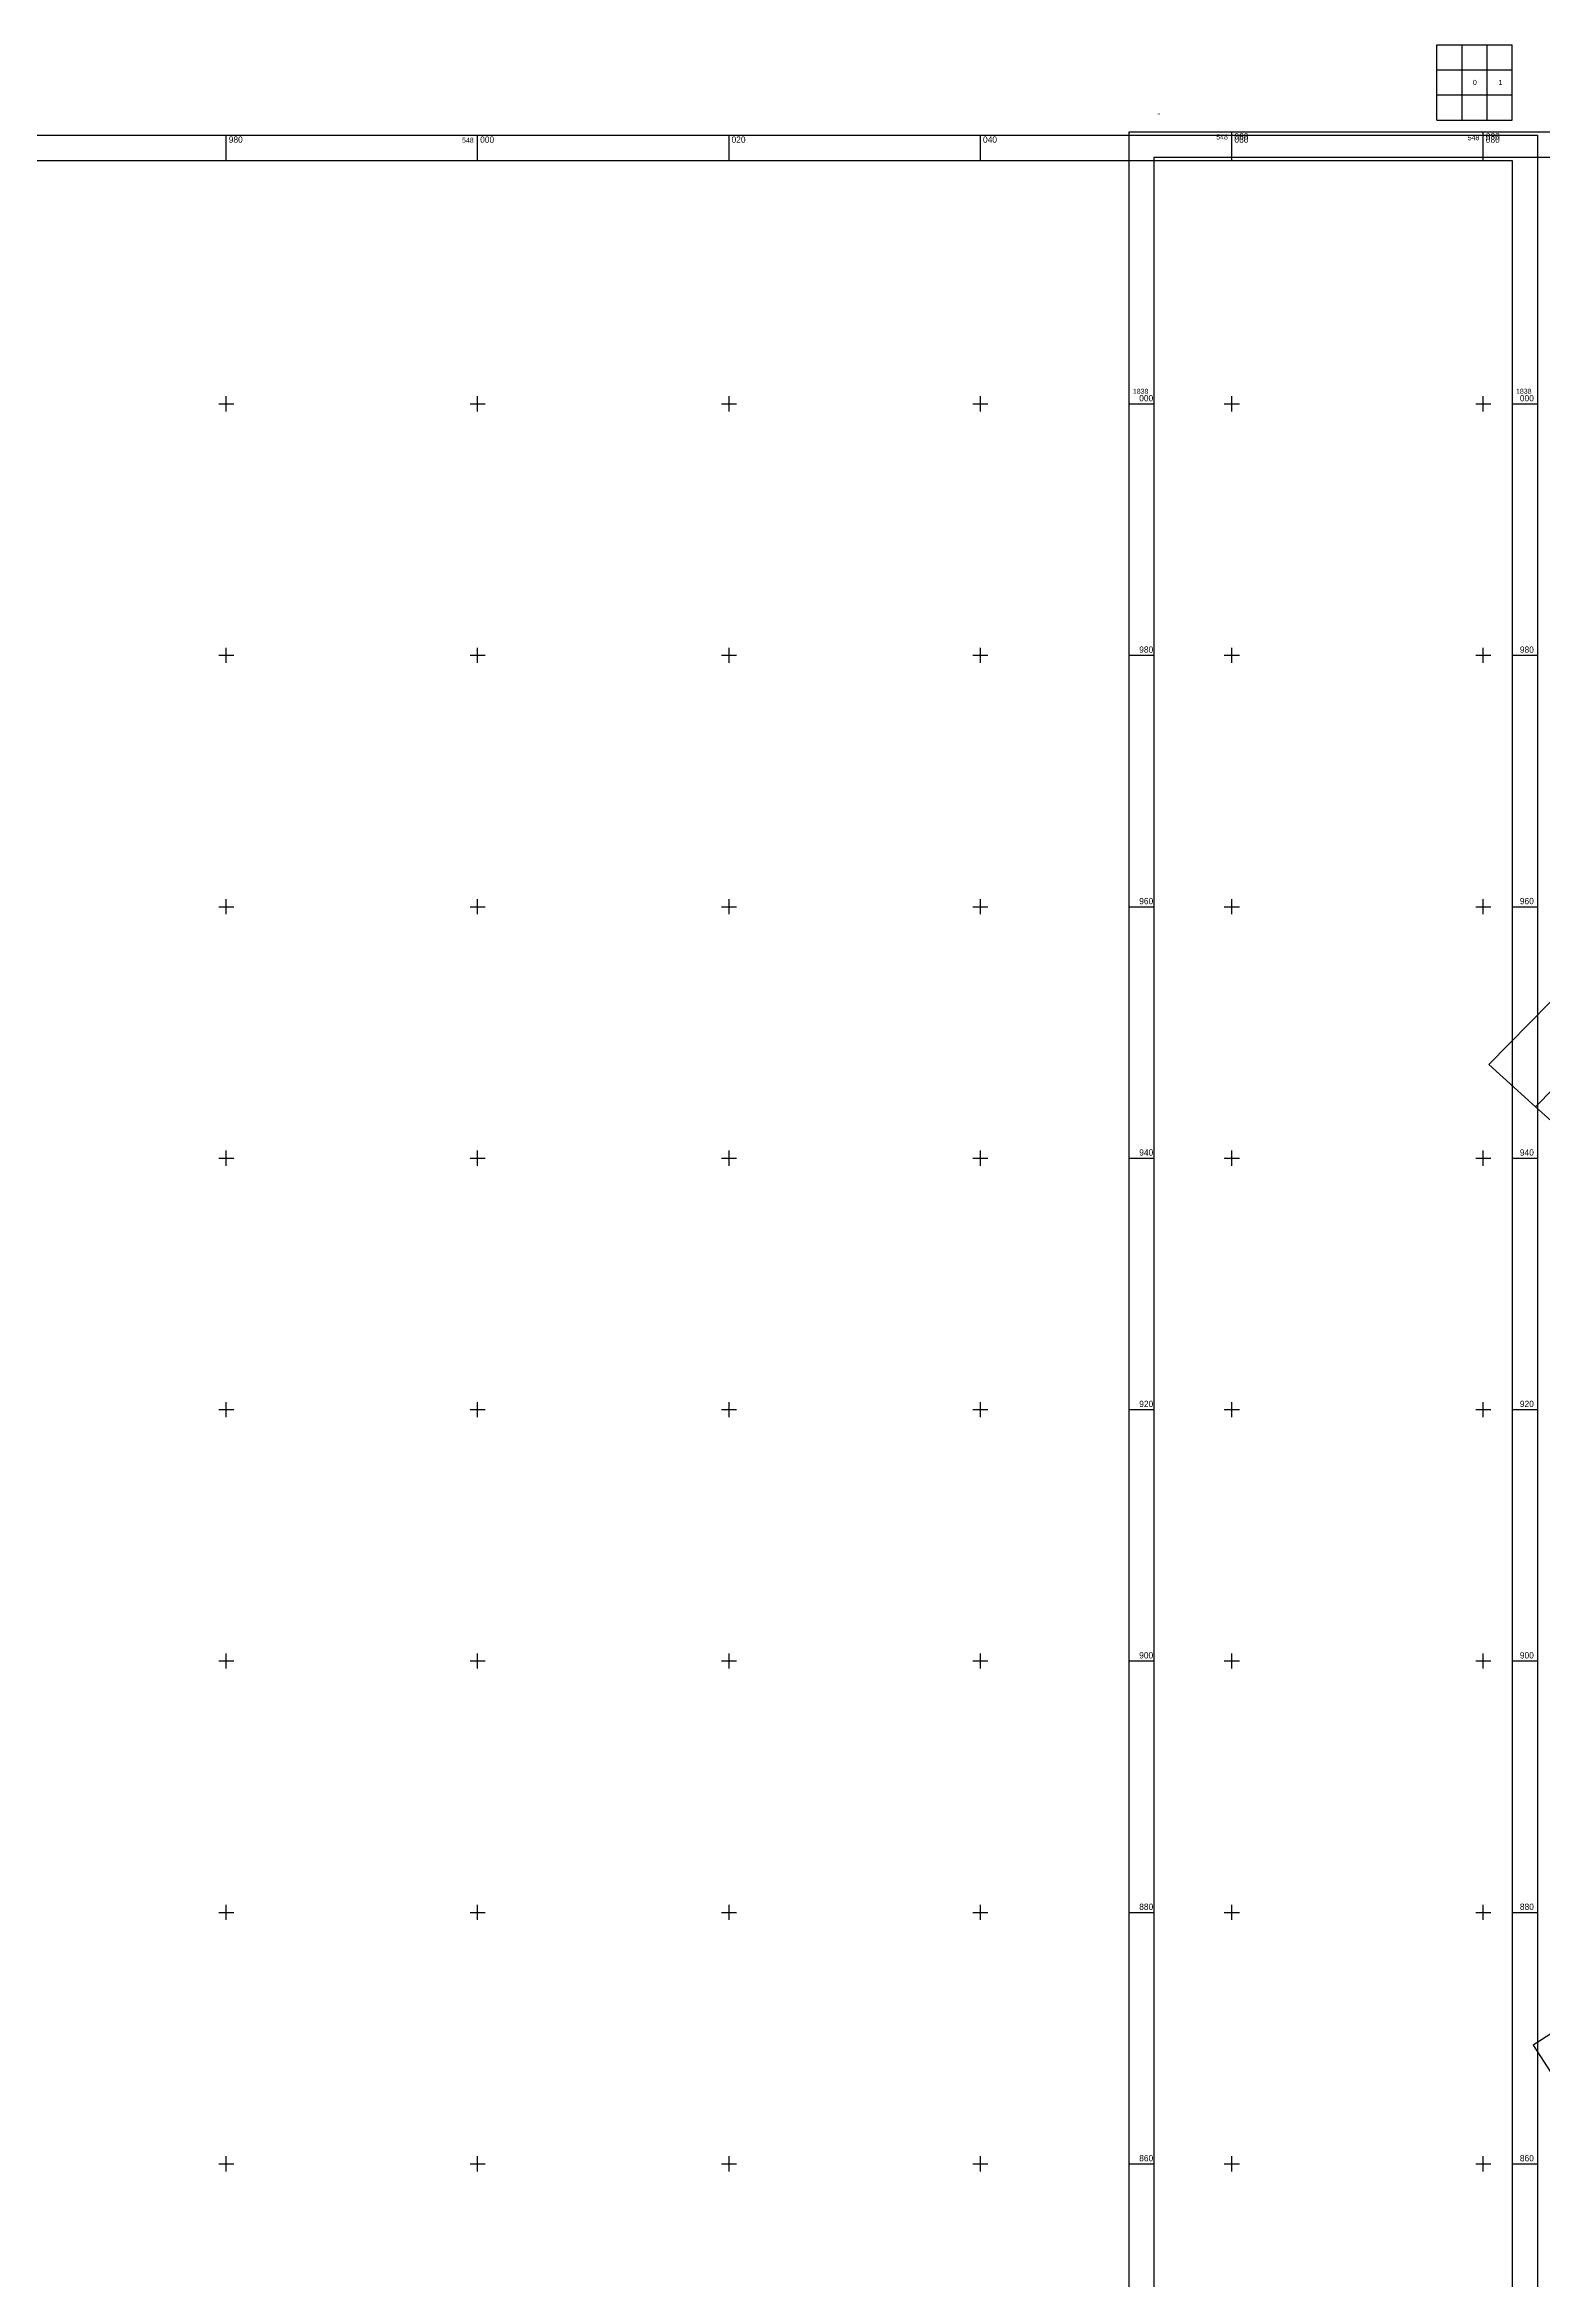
# Model space of a CAD drawing. Extents: x 547747 to 549324, y 1837450 to 1838029.
# Drawn here: x 547965.6 to 548084.7, y 1837850.8 to 1838028.6 of the extents above; entities that cross this region are included whole.
import ezdxf

# ---------------------------------------------------------------- set-up
doc = ezdxf.new("R2010")
doc.units = 0
for name, color, linetype in [('Level 10', 7, 'Continuous'), ('Level 58', 7, 'Continuous'), ('Level 63', 7, 'Continuous')]:
    doc.layers.add(name, color=color, linetype=linetype)

msp = doc.modelspace()

# ---------------------------------------------------------------- linework, layer by layer
at = {"layer": 'Level 10'}
for p, q in [((548124.68, 1837992.48), (548080.43, 1837947.44)), ((548084.16, 1837944.09), (548099.79, 1837960)), ((548080.43, 1837947.44), (548084.16, 1837944.09)), ((548084.16, 1837944.09), (548130.35, 1837902.58)), ((548091.48, 1837874.27), (548083.96, 1837869.45)), ((548083.96, 1837869.45), (548105.96, 1837835.29))]:
    msp.add_line(p, q, dxfattribs=at)
at = {"layer": 'Level 58'}
for p, q in [((548076.31, 1838028.57), (548082.31, 1838028.57)), ((548076.31, 1838022.57), (548076.31, 1838028.57)), ((548076.31, 1838028.57), (548082.31, 1838028.57)), ((548076.31, 1838022.57), (548076.31, 1838028.57)), ((548076.31, 1838028.57), (548082.31, 1838028.57)), ((548076.31, 1838022.57), (548076.31, 1838028.57)), ((548076.31, 1838028.57), (548082.31, 1838028.57)), ((548076.31, 1838022.57), (548076.31, 1838028.57)), ((548076.31, 1838028.57), (548082.31, 1838028.57)), ((548076.31, 1838022.57), (548076.31, 1838028.57)), ((548078.31, 1838022.57), (548078.31, 1838028.57)), ((548078.31, 1838022.57), (548078.31, 1838028.57)), ((548078.31, 1838022.57), (548078.31, 1838028.57)), ((548078.31, 1838022.57), (548078.31, 1838028.57)), ((548078.31, 1838022.57), (548078.31, 1838028.57)), ((548080.31, 1838022.57), (548080.31, 1838028.57)), ((548080.31, 1838022.57), (548080.31, 1838028.57)), ((548080.31, 1838022.57), (548080.31, 1838028.57)), ((548080.31, 1838022.57), (548080.31, 1838028.57)), ((548080.31, 1838022.57), (548080.31, 1838028.57)), ((548082.31, 1838022.57), (548082.31, 1838028.57)), ((548082.31, 1838022.57), (548082.31, 1838028.57)), ((548082.31, 1838022.57), (548082.31, 1838028.57)), ((548082.31, 1838022.57), (548082.31, 1838028.57)), ((548082.31, 1838022.57), (548082.31, 1838028.57)), ((548076.31, 1838026.57), (548082.31, 1838026.57)), ((548076.31, 1838026.57), (548082.31, 1838026.57)), ((548076.31, 1838026.57), (548082.31, 1838026.57)), ((548076.31, 1838026.57), (548082.31, 1838026.57)), ((548076.31, 1838026.57), (548082.31, 1838026.57)), ((548076.31, 1838024.57), (548082.31, 1838024.57)), ((548076.31, 1838024.57), (548082.31, 1838024.57)), ((548076.31, 1838024.57), (548082.31, 1838024.57)), ((548076.31, 1838024.57), (548082.31, 1838024.57)), ((548076.31, 1838024.57), (548082.31, 1838024.57)), ((548076.31, 1838022.57), (548082.31, 1838022.57)), ((548076.31, 1838022.57), (548082.31, 1838022.57)), ((548076.31, 1838022.57), (548082.31, 1838022.57)), ((548076.31, 1838022.57), (548082.31, 1838022.57)), ((548076.31, 1838022.57), (548082.31, 1838022.57)), ((547980, 1838019.37), (547980, 1838021.37)), ((547980, 1838019.37), (547980, 1838021.37)), ((547980, 1838019.37), (547980, 1838021.37)), ((547980, 1838019.37), (547980, 1838021.37)), ((547980, 1838019.37), (547980, 1838021.37)), ((548000, 1838019.37), (548000, 1838021.37)), ((548000, 1838019.37), (548000, 1838021.37)), ((548000, 1838019.37), (548000, 1838021.37)), ((548000, 1838019.37), (548000, 1838021.37)), ((548000, 1838019.37), (548000, 1838021.37)), ((548020, 1838019.37), (548020, 1838021.37)), ((548020, 1838019.37), (548020, 1838021.37)), ((548020, 1838019.37), (548020, 1838021.37)), ((548020, 1838019.37), (548020, 1838021.37)), ((548020, 1838019.37), (548020, 1838021.37)), ((548040, 1838019.37), (548040, 1838021.37)), ((548040, 1838019.37), (548040, 1838021.37)), ((548040, 1838019.37), (548040, 1838021.37)), ((548040, 1838019.37), (548040, 1838021.37)), ((548040, 1838019.37), (548040, 1838021.37)), ((548060, 1838019.37), (548060, 1838021.37)), ((548060, 1838019.37), (548060, 1838021.37)), ((548060, 1838019.37), (548060, 1838021.37)), ((548060, 1838019.37), (548060, 1838021.37)), ((548060, 1838019.37), (548060, 1838021.37)), ((548080, 1838019.37), (548080, 1838021.37)), ((548080, 1838019.37), (548080, 1838021.37)), ((548080, 1838019.37), (548080, 1838021.37)), ((548080, 1838019.37), (548080, 1838021.37)), ((548080, 1838019.37), (548080, 1838021.37)), ((547979.4, 1838000), (547980.6, 1838000)), ((547979.4, 1838000), (547980.6, 1838000)), ((547979.4, 1838000), (547980.6, 1838000)), ((547979.4, 1838000), (547980.6, 1838000)), ((547979.4, 1838000), (547980.6, 1838000)), ((547980, 1837999.4), (547980, 1838000.6)), ((547980, 1837999.4), (547980, 1838000.6)), ((547980, 1837999.4), (547980, 1838000.6)), ((547980, 1837999.4), (547980, 1838000.6)), ((547980, 1837999.4), (547980, 1838000.6)), ((547999.4, 1838000), (548000.6, 1838000)), ((547999.4, 1838000), (548000.6, 1838000)), ((547999.4, 1838000), (548000.6, 1838000)), ((547999.4, 1838000), (548000.6, 1838000)), ((547999.4, 1838000), (548000.6, 1838000)), ((548000, 1837999.4), (548000, 1838000.6)), ((548000, 1837999.4), (548000, 1838000.6)), ((548000, 1837999.4), (548000, 1838000.6)), ((548000, 1837999.4), (548000, 1838000.6)), ((548000, 1837999.4), (548000, 1838000.6)), ((548019.4, 1838000), (548020.6, 1838000)), ((548019.4, 1838000), (548020.6, 1838000)), ((548019.4, 1838000), (548020.6, 1838000)), ((548019.4, 1838000), (548020.6, 1838000)), ((548019.4, 1838000), (548020.6, 1838000)), ((548020, 1837999.4), (548020, 1838000.6)), ((548020, 1837999.4), (548020, 1838000.6)), ((548020, 1837999.4), (548020, 1838000.6)), ((548020, 1837999.4), (548020, 1838000.6)), ((548020, 1837999.4), (548020, 1838000.6)), ((548039.4, 1838000), (548040.6, 1838000)), ((548039.4, 1838000), (548040.6, 1838000)), ((548039.4, 1838000), (548040.6, 1838000)), ((548039.4, 1838000), (548040.6, 1838000)), ((548039.4, 1838000), (548040.6, 1838000)), ((548040, 1837999.4), (548040, 1838000.6)), ((548040, 1837999.4), (548040, 1838000.6)), ((548040, 1837999.4), (548040, 1838000.6)), ((548040, 1837999.4), (548040, 1838000.6)), ((548040, 1837999.4), (548040, 1838000.6)), ((548059.4, 1838000), (548060.6, 1838000)), ((548059.4, 1838000), (548060.6, 1838000)), ((548059.4, 1838000), (548060.6, 1838000)), ((548059.4, 1838000), (548060.6, 1838000)), ((548059.4, 1838000), (548060.6, 1838000)), ((548060, 1837999.4), (548060, 1838000.6)), ((548060, 1837999.4), (548060, 1838000.6)), ((548060, 1837999.4), (548060, 1838000.6)), ((548060, 1837999.4), (548060, 1838000.6)), ((548060, 1837999.4), (548060, 1838000.6)), ((548079.4, 1838000), (548080.6, 1838000)), ((548079.4, 1838000), (548080.6, 1838000)), ((548079.4, 1838000), (548080.6, 1838000)), ((548079.4, 1838000), (548080.6, 1838000)), ((548079.4, 1838000), (548080.6, 1838000)), ((548080, 1837999.4), (548080, 1838000.6)), ((548080, 1837999.4), (548080, 1838000.6)), ((548080, 1837999.4), (548080, 1838000.6)), ((548080, 1837999.4), (548080, 1838000.6)), ((548080, 1837999.4), (548080, 1838000.6)), ((548082.31, 1838000), (548084.31, 1838000)), ((548082.31, 1838000), (548084.31, 1838000)), ((548082.31, 1838000), (548084.31, 1838000)), ((548082.31, 1838000), (548084.31, 1838000)), ((548082.31, 1838000), (548084.31, 1838000)), ((547979.4, 1837980), (547980.6, 1837980)), ((547979.4, 1837980), (547980.6, 1837980)), ((547979.4, 1837980), (547980.6, 1837980)), ((547979.4, 1837980), (547980.6, 1837980)), ((547979.4, 1837980), (547980.6, 1837980)), ((547980, 1837979.4), (547980, 1837980.6)), ((547980, 1837979.4), (547980, 1837980.6)), ((547980, 1837979.4), (547980, 1837980.6)), ((547980, 1837979.4), (547980, 1837980.6)), ((547980, 1837979.4), (547980, 1837980.6)), ((547999.4, 1837980), (548000.6, 1837980)), ((547999.4, 1837980), (548000.6, 1837980)), ((547999.4, 1837980), (548000.6, 1837980)), ((547999.4, 1837980), (548000.6, 1837980)), ((547999.4, 1837980), (548000.6, 1837980)), ((548000, 1837979.4), (548000, 1837980.6)), ((548000, 1837979.4), (548000, 1837980.6)), ((548000, 1837979.4), (548000, 1837980.6)), ((548000, 1837979.4), (548000, 1837980.6)), ((548000, 1837979.4), (548000, 1837980.6)), ((548019.4, 1837980), (548020.6, 1837980)), ((548019.4, 1837980), (548020.6, 1837980)), ((548019.4, 1837980), (548020.6, 1837980)), ((548019.4, 1837980), (548020.6, 1837980)), ((548019.4, 1837980), (548020.6, 1837980)), ((548020, 1837979.4), (548020, 1837980.6)), ((548020, 1837979.4), (548020, 1837980.6)), ((548020, 1837979.4), (548020, 1837980.6)), ((548020, 1837979.4), (548020, 1837980.6)), ((548020, 1837979.4), (548020, 1837980.6)), ((548039.4, 1837980), (548040.6, 1837980)), ((548039.4, 1837980), (548040.6, 1837980)), ((548039.4, 1837980), (548040.6, 1837980)), ((548039.4, 1837980), (548040.6, 1837980)), ((548039.4, 1837980), (548040.6, 1837980)), ((548040, 1837979.4), (548040, 1837980.6)), ((548040, 1837979.4), (548040, 1837980.6)), ((548040, 1837979.4), (548040, 1837980.6)), ((548040, 1837979.4), (548040, 1837980.6)), ((548040, 1837979.4), (548040, 1837980.6)), ((548059.4, 1837980), (548060.6, 1837980)), ((548059.4, 1837980), (548060.6, 1837980)), ((548059.4, 1837980), (548060.6, 1837980)), ((548059.4, 1837980), (548060.6, 1837980)), ((548059.4, 1837980), (548060.6, 1837980)), ((548060, 1837979.4), (548060, 1837980.6)), ((548060, 1837979.4), (548060, 1837980.6)), ((548060, 1837979.4), (548060, 1837980.6)), ((548060, 1837979.4), (548060, 1837980.6)), ((548060, 1837979.4), (548060, 1837980.6)), ((548079.4, 1837980), (548080.6, 1837980)), ((548079.4, 1837980), (548080.6, 1837980)), ((548079.4, 1837980), (548080.6, 1837980)), ((548079.4, 1837980), (548080.6, 1837980)), ((548079.4, 1837980), (548080.6, 1837980)), ((548080, 1837979.4), (548080, 1837980.6)), ((548080, 1837979.4), (548080, 1837980.6)), ((548080, 1837979.4), (548080, 1837980.6)), ((548080, 1837979.4), (548080, 1837980.6)), ((548080, 1837979.4), (548080, 1837980.6)), ((548082.31, 1837980), (548084.31, 1837980)), ((548082.31, 1837980), (548084.31, 1837980)), ((548082.31, 1837980), (548084.31, 1837980)), ((548082.31, 1837980), (548084.31, 1837980)), ((548082.31, 1837980), (548084.31, 1837980)), ((547980, 1837959.4), (547980, 1837960.6)), ((547980, 1837959.4), (547980, 1837960.6)), ((547980, 1837959.4), (547980, 1837960.6)), ((547980, 1837959.4), (547980, 1837960.6)), ((547980, 1837959.4), (547980, 1837960.6)), ((548000, 1837959.4), (548000, 1837960.6)), ((548000, 1837959.4), (548000, 1837960.6)), ((548000, 1837959.4), (548000, 1837960.6)), ((548000, 1837959.4), (548000, 1837960.6)), ((548000, 1837959.4), (548000, 1837960.6)), ((548020, 1837959.4), (548020, 1837960.6)), ((548020, 1837959.4), (548020, 1837960.6)), ((548020, 1837959.4), (548020, 1837960.6)), ((548020, 1837959.4), (548020, 1837960.6)), ((548020, 1837959.4), (548020, 1837960.6)), ((548040, 1837959.4), (548040, 1837960.6)), ((548040, 1837959.4), (548040, 1837960.6)), ((548040, 1837959.4), (548040, 1837960.6)), ((548040, 1837959.4), (548040, 1837960.6)), ((548040, 1837959.4), (548040, 1837960.6)), ((548060, 1837959.4), (548060, 1837960.6)), ((548060, 1837959.4), (548060, 1837960.6)), ((548060, 1837959.4), (548060, 1837960.6)), ((548060, 1837959.4), (548060, 1837960.6)), ((548060, 1837959.4), (548060, 1837960.6)), ((548080, 1837959.4), (548080, 1837960.6)), ((548080, 1837959.4), (548080, 1837960.6)), ((548080, 1837959.4), (548080, 1837960.6)), ((548080, 1837959.4), (548080, 1837960.6)), ((548080, 1837959.4), (548080, 1837960.6)), ((547979.4, 1837960), (547980.6, 1837960)), ((547979.4, 1837960), (547980.6, 1837960)), ((547979.4, 1837960), (547980.6, 1837960)), ((547979.4, 1837960), (547980.6, 1837960)), ((547979.4, 1837960), (547980.6, 1837960)), ((547999.4, 1837960), (548000.6, 1837960)), ((547999.4, 1837960), (548000.6, 1837960)), ((547999.4, 1837960), (548000.6, 1837960)), ((547999.4, 1837960), (548000.6, 1837960)), ((547999.4, 1837960), (548000.6, 1837960)), ((548019.4, 1837960), (548020.6, 1837960)), ((548019.4, 1837960), (548020.6, 1837960)), ((548019.4, 1837960), (548020.6, 1837960)), ((548019.4, 1837960), (548020.6, 1837960)), ((548019.4, 1837960), (548020.6, 1837960)), ((548039.4, 1837960), (548040.6, 1837960)), ((548039.4, 1837960), (548040.6, 1837960)), ((548039.4, 1837960), (548040.6, 1837960)), ((548039.4, 1837960), (548040.6, 1837960)), ((548039.4, 1837960), (548040.6, 1837960)), ((548059.4, 1837960), (548060.6, 1837960)), ((548059.4, 1837960), (548060.6, 1837960)), ((548059.4, 1837960), (548060.6, 1837960)), ((548059.4, 1837960), (548060.6, 1837960)), ((548059.4, 1837960), (548060.6, 1837960)), ((548079.4, 1837960), (548080.6, 1837960)), ((548079.4, 1837960), (548080.6, 1837960)), ((548079.4, 1837960), (548080.6, 1837960)), ((548079.4, 1837960), (548080.6, 1837960)), ((548079.4, 1837960), (548080.6, 1837960)), ((548082.31, 1837960), (548084.31, 1837960)), ((548082.31, 1837960), (548084.31, 1837960)), ((548082.31, 1837960), (548084.31, 1837960)), ((548082.31, 1837960), (548084.31, 1837960)), ((548082.31, 1837960), (548084.31, 1837960)), ((547980, 1837939.4), (547980, 1837940.6)), ((547980, 1837939.4), (547980, 1837940.6)), ((547980, 1837939.4), (547980, 1837940.6)), ((547980, 1837939.4), (547980, 1837940.6)), ((547980, 1837939.4), (547980, 1837940.6)), ((548000, 1837939.4), (548000, 1837940.6)), ((548000, 1837939.4), (548000, 1837940.6)), ((548000, 1837939.4), (548000, 1837940.6)), ((548000, 1837939.4), (548000, 1837940.6)), ((548000, 1837939.4), (548000, 1837940.6)), ((548020, 1837939.4), (548020, 1837940.6)), ((548020, 1837939.4), (548020, 1837940.6)), ((548020, 1837939.4), (548020, 1837940.6)), ((548020, 1837939.4), (548020, 1837940.6)), ((548020, 1837939.4), (548020, 1837940.6)), ((548040, 1837939.4), (548040, 1837940.6)), ((548040, 1837939.4), (548040, 1837940.6)), ((548040, 1837939.4), (548040, 1837940.6)), ((548040, 1837939.4), (548040, 1837940.6)), ((548040, 1837939.4), (548040, 1837940.6)), ((548060, 1837939.4), (548060, 1837940.6)), ((548060, 1837939.4), (548060, 1837940.6)), ((548060, 1837939.4), (548060, 1837940.6)), ((548060, 1837939.4), (548060, 1837940.6)), ((548060, 1837939.4), (548060, 1837940.6)), ((548080, 1837939.4), (548080, 1837940.6)), ((548080, 1837939.4), (548080, 1837940.6)), ((548080, 1837939.4), (548080, 1837940.6)), ((548080, 1837939.4), (548080, 1837940.6)), ((548080, 1837939.4), (548080, 1837940.6)), ((547979.4, 1837940), (547980.6, 1837940)), ((547979.4, 1837940), (547980.6, 1837940)), ((547979.4, 1837940), (547980.6, 1837940)), ((547979.4, 1837940), (547980.6, 1837940)), ((547979.4, 1837940), (547980.6, 1837940)), ((547999.4, 1837940), (548000.6, 1837940)), ((547999.4, 1837940), (548000.6, 1837940)), ((547999.4, 1837940), (548000.6, 1837940)), ((547999.4, 1837940), (548000.6, 1837940)), ((547999.4, 1837940), (548000.6, 1837940)), ((548019.4, 1837940), (548020.6, 1837940)), ((548019.4, 1837940), (548020.6, 1837940)), ((548019.4, 1837940), (548020.6, 1837940)), ((548019.4, 1837940), (548020.6, 1837940)), ((548019.4, 1837940), (548020.6, 1837940)), ((548039.4, 1837940), (548040.6, 1837940)), ((548039.4, 1837940), (548040.6, 1837940)), ((548039.4, 1837940), (548040.6, 1837940)), ((548039.4, 1837940), (548040.6, 1837940)), ((548039.4, 1837940), (548040.6, 1837940)), ((548059.4, 1837940), (548060.6, 1837940)), ((548059.4, 1837940), (548060.6, 1837940)), ((548059.4, 1837940), (548060.6, 1837940)), ((548059.4, 1837940), (548060.6, 1837940)), ((548059.4, 1837940), (548060.6, 1837940)), ((548079.4, 1837940), (548080.6, 1837940)), ((548079.4, 1837940), (548080.6, 1837940)), ((548079.4, 1837940), (548080.6, 1837940)), ((548079.4, 1837940), (548080.6, 1837940)), ((548079.4, 1837940), (548080.6, 1837940)), ((548082.31, 1837940), (548084.31, 1837940)), ((548082.31, 1837940), (548084.31, 1837940)), ((548082.31, 1837940), (548084.31, 1837940)), ((548082.31, 1837940), (548084.31, 1837940)), ((548082.31, 1837940), (548084.31, 1837940)), ((547979.4, 1837920), (547980.6, 1837920)), ((547979.4, 1837920), (547980.6, 1837920)), ((547979.4, 1837920), (547980.6, 1837920)), ((547979.4, 1837920), (547980.6, 1837920)), ((547979.4, 1837920), (547980.6, 1837920)), ((547980, 1837919.4), (547980, 1837920.6)), ((547980, 1837919.4), (547980, 1837920.6)), ((547980, 1837919.4), (547980, 1837920.6)), ((547980, 1837919.4), (547980, 1837920.6)), ((547980, 1837919.4), (547980, 1837920.6)), ((547999.4, 1837920), (548000.6, 1837920)), ((547999.4, 1837920), (548000.6, 1837920)), ((547999.4, 1837920), (548000.6, 1837920)), ((547999.4, 1837920), (548000.6, 1837920)), ((547999.4, 1837920), (548000.6, 1837920)), ((548000, 1837919.4), (548000, 1837920.6)), ((548000, 1837919.4), (548000, 1837920.6)), ((548000, 1837919.4), (548000, 1837920.6)), ((548000, 1837919.4), (548000, 1837920.6)), ((548000, 1837919.4), (548000, 1837920.6)), ((548019.4, 1837920), (548020.6, 1837920)), ((548019.4, 1837920), (548020.6, 1837920)), ((548019.4, 1837920), (548020.6, 1837920)), ((548019.4, 1837920), (548020.6, 1837920)), ((548019.4, 1837920), (548020.6, 1837920)), ((548020, 1837919.4), (548020, 1837920.6)), ((548020, 1837919.4), (548020, 1837920.6)), ((548020, 1837919.4), (548020, 1837920.6)), ((548020, 1837919.4), (548020, 1837920.6)), ((548020, 1837919.4), (548020, 1837920.6)), ((548039.4, 1837920), (548040.6, 1837920)), ((548039.4, 1837920), (548040.6, 1837920)), ((548039.4, 1837920), (548040.6, 1837920)), ((548039.4, 1837920), (548040.6, 1837920)), ((548039.4, 1837920), (548040.6, 1837920)), ((548040, 1837919.4), (548040, 1837920.6)), ((548040, 1837919.4), (548040, 1837920.6)), ((548040, 1837919.4), (548040, 1837920.6)), ((548040, 1837919.4), (548040, 1837920.6)), ((548040, 1837919.4), (548040, 1837920.6)), ((548059.4, 1837920), (548060.6, 1837920)), ((548059.4, 1837920), (548060.6, 1837920)), ((548059.4, 1837920), (548060.6, 1837920)), ((548059.4, 1837920), (548060.6, 1837920)), ((548059.4, 1837920), (548060.6, 1837920)), ((548060, 1837919.4), (548060, 1837920.6)), ((548060, 1837919.4), (548060, 1837920.6)), ((548060, 1837919.4), (548060, 1837920.6)), ((548060, 1837919.4), (548060, 1837920.6)), ((548060, 1837919.4), (548060, 1837920.6)), ((548079.4, 1837920), (548080.6, 1837920)), ((548079.4, 1837920), (548080.6, 1837920)), ((548079.4, 1837920), (548080.6, 1837920)), ((548079.4, 1837920), (548080.6, 1837920)), ((548079.4, 1837920), (548080.6, 1837920)), ((548080, 1837919.4), (548080, 1837920.6)), ((548080, 1837919.4), (548080, 1837920.6)), ((548080, 1837919.4), (548080, 1837920.6)), ((548080, 1837919.4), (548080, 1837920.6)), ((548080, 1837919.4), (548080, 1837920.6)), ((548082.31, 1837920), (548084.31, 1837920)), ((548082.31, 1837920), (548084.31, 1837920)), ((548082.31, 1837920), (548084.31, 1837920)), ((548082.31, 1837920), (548084.31, 1837920)), ((548082.31, 1837920), (548084.31, 1837920)), ((547979.4, 1837900), (547980.6, 1837900)), ((547979.4, 1837900), (547980.6, 1837900)), ((547979.4, 1837900), (547980.6, 1837900)), ((547979.4, 1837900), (547980.6, 1837900)), ((547979.4, 1837900), (547980.6, 1837900)), ((547980, 1837899.4), (547980, 1837900.6)), ((547980, 1837899.4), (547980, 1837900.6)), ((547980, 1837899.4), (547980, 1837900.6)), ((547980, 1837899.4), (547980, 1837900.6)), ((547980, 1837899.4), (547980, 1837900.6)), ((547999.4, 1837900), (548000.6, 1837900)), ((547999.4, 1837900), (548000.6, 1837900)), ((547999.4, 1837900), (548000.6, 1837900)), ((547999.4, 1837900), (548000.6, 1837900)), ((547999.4, 1837900), (548000.6, 1837900)), ((548000, 1837899.4), (548000, 1837900.6)), ((548000, 1837899.4), (548000, 1837900.6)), ((548000, 1837899.4), (548000, 1837900.6)), ((548000, 1837899.4), (548000, 1837900.6)), ((548000, 1837899.4), (548000, 1837900.6)), ((548019.4, 1837900), (548020.6, 1837900)), ((548019.4, 1837900), (548020.6, 1837900)), ((548019.4, 1837900), (548020.6, 1837900)), ((548019.4, 1837900), (548020.6, 1837900)), ((548019.4, 1837900), (548020.6, 1837900)), ((548020, 1837899.4), (548020, 1837900.6)), ((548020, 1837899.4), (548020, 1837900.6)), ((548020, 1837899.4), (548020, 1837900.6)), ((548020, 1837899.4), (548020, 1837900.6)), ((548020, 1837899.4), (548020, 1837900.6)), ((548039.4, 1837900), (548040.6, 1837900)), ((548039.4, 1837900), (548040.6, 1837900)), ((548039.4, 1837900), (548040.6, 1837900)), ((548039.4, 1837900), (548040.6, 1837900)), ((548039.4, 1837900), (548040.6, 1837900)), ((548040, 1837899.4), (548040, 1837900.6)), ((548040, 1837899.4), (548040, 1837900.6)), ((548040, 1837899.4), (548040, 1837900.6)), ((548040, 1837899.4), (548040, 1837900.6)), ((548040, 1837899.4), (548040, 1837900.6)), ((548059.4, 1837900), (548060.6, 1837900)), ((548059.4, 1837900), (548060.6, 1837900)), ((548059.4, 1837900), (548060.6, 1837900)), ((548059.4, 1837900), (548060.6, 1837900)), ((548059.4, 1837900), (548060.6, 1837900)), ((548060, 1837899.4), (548060, 1837900.6)), ((548060, 1837899.4), (548060, 1837900.6)), ((548060, 1837899.4), (548060, 1837900.6)), ((548060, 1837899.4), (548060, 1837900.6)), ((548060, 1837899.4), (548060, 1837900.6)), ((548079.4, 1837900), (548080.6, 1837900)), ((548079.4, 1837900), (548080.6, 1837900)), ((548079.4, 1837900), (548080.6, 1837900)), ((548079.4, 1837900), (548080.6, 1837900)), ((548079.4, 1837900), (548080.6, 1837900)), ((548080, 1837899.4), (548080, 1837900.6)), ((548080, 1837899.4), (548080, 1837900.6)), ((548080, 1837899.4), (548080, 1837900.6)), ((548080, 1837899.4), (548080, 1837900.6)), ((548080, 1837899.4), (548080, 1837900.6)), ((548082.31, 1837900), (548084.31, 1837900)), ((548082.31, 1837900), (548084.31, 1837900)), ((548082.31, 1837900), (548084.31, 1837900)), ((548082.31, 1837900), (548084.31, 1837900)), ((548082.31, 1837900), (548084.31, 1837900)), ((547980, 1837879.4), (547980, 1837880.6)), ((547980, 1837879.4), (547980, 1837880.6)), ((547980, 1837879.4), (547980, 1837880.6)), ((547980, 1837879.4), (547980, 1837880.6)), ((547980, 1837879.4), (547980, 1837880.6)), ((548000, 1837879.4), (548000, 1837880.6)), ((548000, 1837879.4), (548000, 1837880.6)), ((548000, 1837879.4), (548000, 1837880.6)), ((548000, 1837879.4), (548000, 1837880.6)), ((548000, 1837879.4), (548000, 1837880.6)), ((548020, 1837879.4), (548020, 1837880.6)), ((548020, 1837879.4), (548020, 1837880.6)), ((548020, 1837879.4), (548020, 1837880.6)), ((548020, 1837879.4), (548020, 1837880.6)), ((548020, 1837879.4), (548020, 1837880.6)), ((548040, 1837879.4), (548040, 1837880.6)), ((548040, 1837879.4), (548040, 1837880.6)), ((548040, 1837879.4), (548040, 1837880.6)), ((548040, 1837879.4), (548040, 1837880.6)), ((548040, 1837879.4), (548040, 1837880.6)), ((548060, 1837879.4), (548060, 1837880.6)), ((548060, 1837879.4), (548060, 1837880.6)), ((548060, 1837879.4), (548060, 1837880.6)), ((548060, 1837879.4), (548060, 1837880.6)), ((548060, 1837879.4), (548060, 1837880.6)), ((548080, 1837879.4), (548080, 1837880.6)), ((548080, 1837879.4), (548080, 1837880.6)), ((548080, 1837879.4), (548080, 1837880.6)), ((548080, 1837879.4), (548080, 1837880.6)), ((548080, 1837879.4), (548080, 1837880.6)), ((547979.4, 1837880), (547980.6, 1837880)), ((547979.4, 1837880), (547980.6, 1837880)), ((547979.4, 1837880), (547980.6, 1837880)), ((547979.4, 1837880), (547980.6, 1837880)), ((547979.4, 1837880), (547980.6, 1837880)), ((547999.4, 1837880), (548000.6, 1837880)), ((547999.4, 1837880), (548000.6, 1837880)), ((547999.4, 1837880), (548000.6, 1837880)), ((547999.4, 1837880), (548000.6, 1837880)), ((547999.4, 1837880), (548000.6, 1837880)), ((548019.4, 1837880), (548020.6, 1837880)), ((548019.4, 1837880), (548020.6, 1837880)), ((548019.4, 1837880), (548020.6, 1837880)), ((548019.4, 1837880), (548020.6, 1837880)), ((548019.4, 1837880), (548020.6, 1837880)), ((548039.4, 1837880), (548040.6, 1837880)), ((548039.4, 1837880), (548040.6, 1837880)), ((548039.4, 1837880), (548040.6, 1837880)), ((548039.4, 1837880), (548040.6, 1837880)), ((548039.4, 1837880), (548040.6, 1837880)), ((548059.4, 1837880), (548060.6, 1837880)), ((548059.4, 1837880), (548060.6, 1837880)), ((548059.4, 1837880), (548060.6, 1837880)), ((548059.4, 1837880), (548060.6, 1837880)), ((548059.4, 1837880), (548060.6, 1837880)), ((548079.4, 1837880), (548080.6, 1837880)), ((548079.4, 1837880), (548080.6, 1837880)), ((548079.4, 1837880), (548080.6, 1837880)), ((548079.4, 1837880), (548080.6, 1837880)), ((548079.4, 1837880), (548080.6, 1837880)), ((548082.31, 1837880), (548084.31, 1837880)), ((548082.31, 1837880), (548084.31, 1837880)), ((548082.31, 1837880), (548084.31, 1837880)), ((548082.31, 1837880), (548084.31, 1837880)), ((548082.31, 1837880), (548084.31, 1837880)), ((547980, 1837859.4), (547980, 1837860.6)), ((547980, 1837859.4), (547980, 1837860.6)), ((547980, 1837859.4), (547980, 1837860.6)), ((547980, 1837859.4), (547980, 1837860.6)), ((547980, 1837859.4), (547980, 1837860.6)), ((548000, 1837859.4), (548000, 1837860.6)), ((548000, 1837859.4), (548000, 1837860.6)), ((548000, 1837859.4), (548000, 1837860.6)), ((548000, 1837859.4), (548000, 1837860.6)), ((548000, 1837859.4), (548000, 1837860.6)), ((548020, 1837859.4), (548020, 1837860.6)), ((548020, 1837859.4), (548020, 1837860.6)), ((548020, 1837859.4), (548020, 1837860.6)), ((548020, 1837859.4), (548020, 1837860.6)), ((548020, 1837859.4), (548020, 1837860.6)), ((548040, 1837859.4), (548040, 1837860.6)), ((548040, 1837859.4), (548040, 1837860.6)), ((548040, 1837859.4), (548040, 1837860.6)), ((548040, 1837859.4), (548040, 1837860.6)), ((548040, 1837859.4), (548040, 1837860.6)), ((548060, 1837859.4), (548060, 1837860.6)), ((548060, 1837859.4), (548060, 1837860.6)), ((548060, 1837859.4), (548060, 1837860.6)), ((548060, 1837859.4), (548060, 1837860.6)), ((548060, 1837859.4), (548060, 1837860.6)), ((548080, 1837859.4), (548080, 1837860.6)), ((548080, 1837859.4), (548080, 1837860.6)), ((548080, 1837859.4), (548080, 1837860.6)), ((548080, 1837859.4), (548080, 1837860.6)), ((548080, 1837859.4), (548080, 1837860.6)), ((547979.4, 1837860), (547980.6, 1837860)), ((547979.4, 1837860), (547980.6, 1837860)), ((547979.4, 1837860), (547980.6, 1837860)), ((547979.4, 1837860), (547980.6, 1837860)), ((547979.4, 1837860), (547980.6, 1837860)), ((547999.4, 1837860), (548000.6, 1837860)), ((547999.4, 1837860), (548000.6, 1837860)), ((547999.4, 1837860), (548000.6, 1837860)), ((547999.4, 1837860), (548000.6, 1837860)), ((547999.4, 1837860), (548000.6, 1837860)), ((548019.4, 1837860), (548020.6, 1837860)), ((548019.4, 1837860), (548020.6, 1837860)), ((548019.4, 1837860), (548020.6, 1837860)), ((548019.4, 1837860), (548020.6, 1837860)), ((548019.4, 1837860), (548020.6, 1837860)), ((548039.4, 1837860), (548040.6, 1837860)), ((548039.4, 1837860), (548040.6, 1837860)), ((548039.4, 1837860), (548040.6, 1837860)), ((548039.4, 1837860), (548040.6, 1837860)), ((548039.4, 1837860), (548040.6, 1837860)), ((548059.4, 1837860), (548060.6, 1837860)), ((548059.4, 1837860), (548060.6, 1837860)), ((548059.4, 1837860), (548060.6, 1837860)), ((548059.4, 1837860), (548060.6, 1837860)), ((548059.4, 1837860), (548060.6, 1837860)), ((548079.4, 1837860), (548080.6, 1837860)), ((548079.4, 1837860), (548080.6, 1837860)), ((548079.4, 1837860), (548080.6, 1837860)), ((548079.4, 1837860), (548080.6, 1837860)), ((548079.4, 1837860), (548080.6, 1837860)), ((548082.31, 1837860), (548084.31, 1837860)), ((548082.31, 1837860), (548084.31, 1837860)), ((548082.31, 1837860), (548084.31, 1837860)), ((548082.31, 1837860), (548084.31, 1837860)), ((548082.31, 1837860), (548084.31, 1837860))]:
    msp.add_line(p, q, dxfattribs=at)
for points in [[(547746.94, 1837521.27), (547746.94, 1838021.37), (548084.31, 1838021.37), (548084.31, 1837521.27)], [(547746.94, 1837521.27), (547746.94, 1838021.37), (548084.31, 1838021.37), (548084.31, 1837521.27)], [(547746.94, 1837521.27), (547746.94, 1838021.37), (548084.31, 1838021.37), (548084.31, 1837521.27)], [(547746.94, 1837521.27), (547746.94, 1838021.37), (548084.31, 1838021.37), (548084.31, 1837521.27)], [(547746.94, 1837521.27), (547746.94, 1838021.37), (548084.31, 1838021.37), (548084.31, 1837521.27)], [(547748.94, 1838019.37), (548082.31, 1838019.37), (548082.31, 1837523.27), (547748.94, 1837523.27)], [(547748.94, 1837523.27), (547748.94, 1838019.37), (548082.31, 1838019.37), (548082.31, 1837523.27)], [(547748.94, 1837523.27), (547748.94, 1838019.37), (548082.31, 1838019.37), (548082.31, 1837523.27)], [(547748.94, 1837523.27), (547748.94, 1838019.37), (548082.31, 1838019.37), (548082.31, 1837523.27)], [(547748.94, 1837523.27), (547748.94, 1838019.37), (548082.31, 1838019.37), (548082.31, 1837523.27)], [(547748.94, 1837523.27), (547748.94, 1838019.37), (548082.31, 1838019.37), (548082.31, 1837523.27)], [(548053.83, 1838019.63), (548387.2, 1838019.63), (548387.2, 1837523.53), (548053.83, 1837523.53)]]:
    msp.add_lwpolyline(points, close=True, dxfattribs=at)
at = {"layer": 'Level 63'}
for p, q in [((548060, 1838019.63), (548060, 1838021.63)), ((548080, 1838019.63), (548080, 1838021.63)), ((548051.83, 1838000), (548053.83, 1838000)), ((548059.4, 1838000), (548060.6, 1838000)), ((548060, 1837999.4), (548060, 1838000.6)), ((548079.4, 1838000), (548080.6, 1838000)), ((548080, 1837999.4), (548080, 1838000.6)), ((548051.83, 1837980), (548053.83, 1837980)), ((548059.4, 1837980), (548060.6, 1837980)), ((548060, 1837979.4), (548060, 1837980.6)), ((548079.4, 1837980), (548080.6, 1837980)), ((548080, 1837979.4), (548080, 1837980.6)), ((548060, 1837959.4), (548060, 1837960.6)), ((548080, 1837959.4), (548080, 1837960.6)), ((548051.83, 1837960), (548053.83, 1837960)), ((548059.4, 1837960), (548060.6, 1837960)), ((548079.4, 1837960), (548080.6, 1837960)), ((548060, 1837939.4), (548060, 1837940.6)), ((548080, 1837939.4), (548080, 1837940.6)), ((548051.83, 1837940), (548053.83, 1837940)), ((548059.4, 1837940), (548060.6, 1837940)), ((548079.4, 1837940), (548080.6, 1837940)), ((548051.83, 1837920), (548053.83, 1837920)), ((548059.4, 1837920), (548060.6, 1837920)), ((548060, 1837919.4), (548060, 1837920.6)), ((548079.4, 1837920), (548080.6, 1837920)), ((548080, 1837919.4), (548080, 1837920.6)), ((548051.83, 1837900), (548053.83, 1837900)), ((548059.4, 1837900), (548060.6, 1837900)), ((548060, 1837899.4), (548060, 1837900.6)), ((548079.4, 1837900), (548080.6, 1837900)), ((548080, 1837899.4), (548080, 1837900.6)), ((548060, 1837879.4), (548060, 1837880.6)), ((548080, 1837879.4), (548080, 1837880.6)), ((548051.83, 1837880), (548053.83, 1837880)), ((548059.4, 1837880), (548060.6, 1837880)), ((548079.4, 1837880), (548080.6, 1837880)), ((548060, 1837859.4), (548060, 1837860.6)), ((548080, 1837859.4), (548080, 1837860.6)), ((548051.83, 1837860), (548053.83, 1837860)), ((548059.4, 1837860), (548060.6, 1837860)), ((548079.4, 1837860), (548080.6, 1837860))]:
    msp.add_line(p, q, dxfattribs=at)
for points in [[(548051.83, 1837521.53), (548051.83, 1838021.63), (548389.2, 1838021.63), (548389.2, 1837521.53)], [(548053.83, 1837523.53), (548053.83, 1838019.63), (548387.2, 1838019.63), (548387.2, 1837523.53)]]:
    msp.add_lwpolyline(points, close=True, dxfattribs=at)

# ---------------------------------------------------------------- texts
at = {"layer": 'Level 58'}
for s, height, p in [('0', 0.4, (548079.18, 1838025.37)), ('0', 0.4, (548079.18, 1838025.37)), ('0', 0.4, (548079.18, 1838025.37)), ('0', 0.4, (548079.18, 1838025.37)), ('0', 0.4, (548079.18, 1838025.37)), ('1', 0.4, (548081.21, 1838025.37)), ('1', 0.4, (548081.21, 1838025.37)), ('1', 0.4, (548081.21, 1838025.37)), ('1', 0.4, (548081.21, 1838025.37)), ('1', 0.4, (548081.21, 1838025.37)), ('980', 0.5, (547980.2, 1838020.77)), ('980', 0.5, (547980.2, 1838020.77)), ('980', 0.5, (547980.2, 1838020.77)), ('980', 0.5, (547980.2, 1838020.77)), ('980', 0.5, (547980.2, 1838020.77)), ('548', 0.4, (547998.76, 1838020.77)), ('548', 0.4, (547998.76, 1838020.77)), ('548', 0.4, (547998.76, 1838020.77)), ('548', 0.4, (547998.76, 1838020.77)), ('548', 0.4, (547998.76, 1838020.77)), ('000', 0.5, (548000.2, 1838020.77)), ('000', 0.5, (548000.2, 1838020.77)), ('000', 0.5, (548000.2, 1838020.77)), ('000', 0.5, (548000.2, 1838020.77)), ('000', 0.5, (548000.2, 1838020.77)), ('020', 0.5, (548020.2, 1838020.77)), ('020', 0.5, (548020.2, 1838020.77)), ('020', 0.5, (548020.2, 1838020.77)), ('020', 0.5, (548020.2, 1838020.77)), ('020', 0.5, (548020.2, 1838020.77)), ('040', 0.5, (548040.2, 1838020.77)), ('040', 0.5, (548040.2, 1838020.77)), ('040', 0.5, (548040.2, 1838020.77)), ('040', 0.5, (548040.2, 1838020.77)), ('040', 0.5, (548040.2, 1838020.77)), ('060', 0.5, (548060.2, 1838020.77)), ('060', 0.5, (548060.2, 1838020.77)), ('060', 0.5, (548060.2, 1838020.77)), ('060', 0.5, (548060.2, 1838020.77)), ('060', 0.5, (548060.2, 1838020.77)), ('548', 0.4, (548078.76, 1838020.97)), ('548', 0.4, (548078.76, 1838020.97)), ('548', 0.4, (548078.76, 1838020.97)), ('548', 0.4, (548078.76, 1838020.97)), ('548', 0.4, (548078.76, 1838020.97)), ('080', 0.5, (548080.2, 1838020.77)), ('080', 0.5, (548080.2, 1838020.77)), ('080', 0.5, (548080.2, 1838020.77)), ('080', 0.5, (548080.2, 1838020.77)), ('080', 0.5, (548080.2, 1838020.77)), ('1838', 0.4, (548082.61, 1838000.8)), ('1838', 0.4, (548082.61, 1838000.8)), ('1838', 0.4, (548082.61, 1838000.8)), ('1838', 0.4, (548082.61, 1838000.8)), ('1838', 0.4, (548082.61, 1838000.8)), ('1838', 0.4, (548082.61, 1838000.8)), ('1838', 0.4, (548082.61, 1838000.8)), ('1838', 0.4, (548082.61, 1838000.8)), ('1838', 0.4, (548082.61, 1838000.8)), ('1838', 0.4, (548082.61, 1838000.8)), ('000', 0.5, (548082.91, 1838000.2)), ('000', 0.5, (548082.91, 1838000.2)), ('000', 0.5, (548082.91, 1838000.2)), ('000', 0.5, (548082.91, 1838000.2)), ('000', 0.5, (548082.91, 1838000.2)), ('980', 0.5, (548082.91, 1837980.2)), ('980', 0.5, (548082.91, 1837980.2)), ('980', 0.5, (548082.91, 1837980.2)), ('980', 0.5, (548082.91, 1837980.2)), ('980', 0.5, (548082.91, 1837980.2)), ('960', 0.5, (548082.91, 1837960.2)), ('960', 0.5, (548082.91, 1837960.2)), ('960', 0.5, (548082.91, 1837960.2)), ('960', 0.5, (548082.91, 1837960.2)), ('960', 0.5, (548082.91, 1837960.2)), ('940', 0.5, (548082.91, 1837940.2)), ('940', 0.5, (548082.91, 1837940.2)), ('940', 0.5, (548082.91, 1837940.2)), ('940', 0.5, (548082.91, 1837940.2)), ('940', 0.5, (548082.91, 1837940.2)), ('920', 0.5, (548082.91, 1837920.2)), ('920', 0.5, (548082.91, 1837920.2)), ('920', 0.5, (548082.91, 1837920.2)), ('920', 0.5, (548082.91, 1837920.2)), ('920', 0.5, (548082.91, 1837920.2)), ('900', 0.5, (548082.91, 1837900.2)), ('900', 0.5, (548082.91, 1837900.2)), ('900', 0.5, (548082.91, 1837900.2)), ('900', 0.5, (548082.91, 1837900.2)), ('900', 0.5, (548082.91, 1837900.2)), ('880', 0.5, (548082.91, 1837880.2)), ('880', 0.5, (548082.91, 1837880.2)), ('880', 0.5, (548082.91, 1837880.2)), ('880', 0.5, (548082.91, 1837880.2)), ('880', 0.5, (548082.91, 1837880.2)), ('860', 0.5, (548082.91, 1837860.2)), ('860', 0.5, (548082.91, 1837860.2)), ('860', 0.5, (548082.91, 1837860.2)), ('860', 0.5, (548082.91, 1837860.2)), ('860', 0.5, (548082.91, 1837860.2))]:
    msp.add_text(s, height=height, dxfattribs=at).set_placement(p)
at = {"layer": 'Level 63'}
for s, height, p in [(' - ', 0.6, (548053.83, 1838022.83)), ('548', 0.4, (548058.76, 1838021.03)), ('060', 0.5, (548060.2, 1838021.03)), ('080', 0.5, (548080.2, 1838021.03)), ('1838', 0.4, (548052.13, 1838000.8)), ('1838', 0.4, (548052.13, 1838000.8)), ('000', 0.5, (548052.63, 1838000.2)), ('980', 0.5, (548052.63, 1837980.2)), ('960', 0.5, (548052.63, 1837960.2)), ('940', 0.5, (548052.63, 1837940.2)), ('920', 0.5, (548052.63, 1837920.2)), ('900', 0.5, (548052.63, 1837900.2)), ('880', 0.5, (548052.63, 1837880.2)), ('860', 0.5, (548052.63, 1837860.2))]:
    msp.add_text(s, height=height, dxfattribs=at).set_placement(p)

doc.saveas('drawing.dxf')
